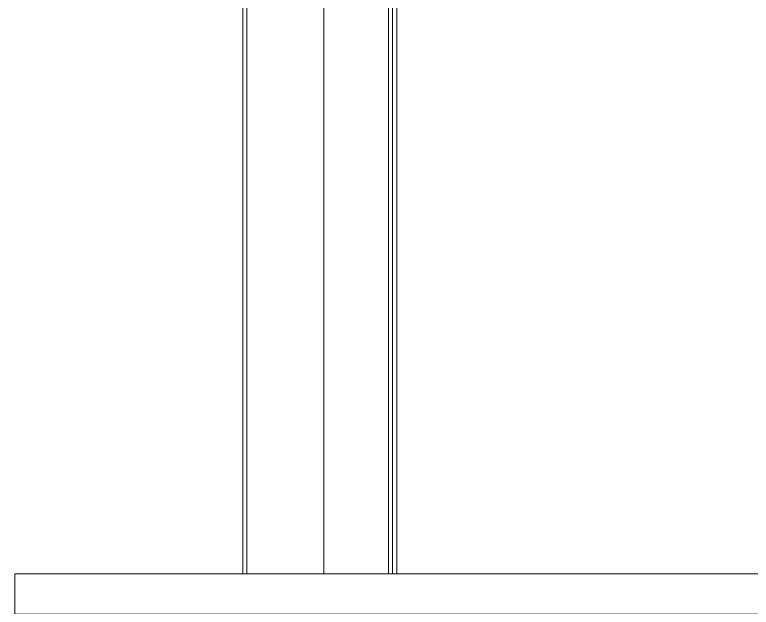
# Model space of a CAD drawing. Header units: inches. Extents: x 21408 to 98131, y -290 to 853.
# Drawn here: x 35404.29 to 35427.04, y 28.97 to 47.26 of the extents above; entities that cross this region are included whole.
import ezdxf

# ---------------------------------------------------------------- set-up
doc = ezdxf.new("R2010")
doc.units = ezdxf.units.IN
doc.header["$MEASUREMENT"] = 0
for name, color, linetype, lineweight in [('A-GLAZ-CWMG', 51, 'Continuous', 9), ('I-FURN', 30, 'Continuous', 9), ('I-WALL', 2, 'Continuous', 9)]:
    doc.layers.add(name, color=color, linetype=linetype, lineweight=lineweight)

# ---------------------------------------------------------------- blocks, each defined once
blk = doc.blocks.new('Falcon 7700 Series Pedestal Base - 36_ Square Top x 30_ - Wheelchair Height-460525-Building Section - East_West looking South')
at = {"layer": 'I-FURN'}
for p, q in [((-26223.344, 30), (-26197.888, 30)), ((-26223.344, 30), (-26223.344, 28.75)), ((-26197.888, 30), (-26172.432, 30)), ((-26197.888, 28.75), (-26197.888, 30)), ((-26172.432, 28.75), (-26172.432, 30)), ((-26197.888, 28.75), (-26223.344, 28.75)), ((-26205.138, 28.75), (-26205.138, 28.5)), ((-26199.138, 28.75), (-26199.138, 28.5)), ((-26172.432, 28.75), (-26197.888, 28.75)), ((-26196.638, 28.5), (-26196.638, 28.75)), ((-26190.638, 28.5), (-26190.638, 28.75)), ((-26202.806, 28.5), (-26205.096, 28.5)), ((-26202.806, 28.5), (-26202.589, 28.5)), ((-26202.589, 28.5), (-26202.806, 28.5)), ((-26199.51, 28.5), (-26202.589, 28.5)), ((-26200.01, 0.75), (-26200.01, 28.5)), ((-26199.51, 28.5), (-26199.096, 28.5)), ((-26196.681, 28.5), (-26199.096, 28.5)), ((-26197.888, 28.5), (-26197.888, 0.75)), ((-26196.681, 28.5), (-26196.267, 28.5)), ((-26193.187, 28.5), (-26196.267, 28.5)), ((-26195.767, 0.75), (-26195.767, 28.5)), ((-26193.187, 28.5), (-26192.971, 28.5)), ((-26192.971, 28.5), (-26193.187, 28.5)), ((-26190.681, 28.5), (-26192.971, 28.5)), ((-26213.445, 0.75), (-26205.87, 0.75)), ((-26213.445, 0.75), (-26213.445, 0.25)), ((-26204.881, 0.75), (-26197.888, 0.75)), ((-26197.888, 0.75), (-26190.895, 0.75)), ((-26197.888, 0.25), (-26197.888, 0.75)), ((-26189.906, 0.75), (-26182.332, 0.75)), ((-26182.332, 0.25), (-26182.332, 0.75)), ((-26205.841, 0.25), (-26213.445, 0.25)), ((-26212.366, 0.25), (-26212.366, 0)), ((-26211.366, 0), (-26211.366, 0.25)), ((-26197.888, 0.25), (-26204.851, 0.25)), ((-26198.388, 0.25), (-26198.388, 0)), ((-26198.388, 0.25), (-26198.388, 0)), ((-26190.925, 0.25), (-26197.888, 0.25)), ((-26197.388, 0), (-26197.388, 0.25)), ((-26197.388, 0), (-26197.388, 0.25)), ((-26182.332, 0.25), (-26189.935, 0.25)), ((-26184.41, 0.25), (-26184.41, 0)), ((-26183.41, 0), (-26183.41, 0.25))]:
    blk.add_line(p, q, dxfattribs=at)
blk = doc.blocks.new('Rectangular Mullion - Exterior 2_ x 4_5_-1142586-Building Section - East_West looking South')
at = {"layer": 'A-GLAZ-CWMG'}
for p, q in [((-26127.89, 30), (-26127.89, 98)), ((-26123.39, 96), (-26123.39, 30))]:
    blk.add_line(p, q, dxfattribs=at)
blk = doc.blocks.new('Rectangular Mullion - Exterior 2_ x 4_5_-1142587-Building Section - East_West looking South')
at = {"layer": 'A-GLAZ-CWMG'}
for p, q in [((-26125.515, 98), (-26125.515, 30)), ((-26123.515, 30), (-26123.515, 98))]:
    blk.add_line(p, q, dxfattribs=at)

msp = doc.modelspace()

# ---------------------------------------------------------------- linework, layer by layer
at = {"layer": 'I-WALL'}
for p, q in [((35411.338, 30), (35411.338, 112.551)), ((35416.088, 96), (35416.088, 30))]:
    msp.add_line(p, q, dxfattribs=at)

# ---------------------------------------------------------------- block references
at = {"layer": 'A-GLAZ-CWMG'}
for name in ['Rectangular Mullion - Exterior 2_ x 4_5_-1142586-Building Section - East_West looking South', 'Rectangular Mullion - Exterior 2_ x 4_5_-1142587-Building Section - East_West looking South']:
    msp.add_blockref(name, (61539.353, 0), dxfattribs=at)
at = {"layer": 'I-FURN'}
msp.add_blockref('Falcon 7700 Series Pedestal Base - 36_ Square Top x 30_ - Wheelchair Height-460525-Building Section - East_West looking South', (61627.636, 0), dxfattribs=at)

doc.saveas('drawing.dxf')
